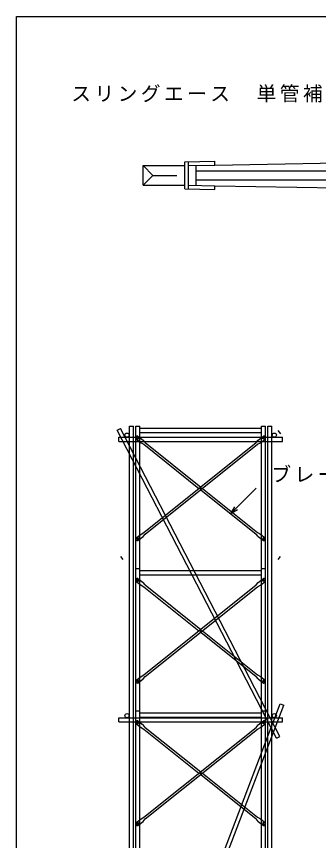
# Model space of a CAD drawing. Units: millimetres, scale not verified. Extents: x -24315 to 20797, y -7730 to 29060.
# Drawn here: x -5272 to -1609, y 19074 to 29060 of the extents above; entities that cross this region are included whole.
import ezdxf

# ---------------------------------------------------------------- set-up
doc = ezdxf.new("R2010")
doc.units = ezdxf.units.MM
doc.header["$LTSCALE"] = 10
for name, color, linetype in [('0-0_L-1-1', 4, 'Continuous'), ('0-1_L-1-2', 6, 'Continuous'), ('0-2_L-1-3', 2, 'Continuous'), ('1-2_NTEXT', 7, 'Continuous')]:
    doc.layers.add(name, color=color, linetype=linetype)
doc.styles.add('ＭＳ ゴシック', font='')
doc.styles.get('ＭＳ ゴシック').set_extended_font_data('MS Gothic')

msp = doc.modelspace()

# ---------------------------------------------------------------- linework, layer by layer
at = {"layer": '0-0_L-1-1'}
for p, q in [((-2865.54, 27258.52), (433.77, 27317)), ((-3232.15, 27014.5), (-3232.15, 27252.83)), ((-3092.32, 27012.84), (-3092.32, 27254.5)), ((-3092.32, 27188.67), (1002.1, 27188.67)), ((-3092.32, 27078.67), (1002.1, 27078.67)), ((-2865.54, 27008.82), (433.77, 26950.34)), ((-3825.25, 24095.48), (-3775.25, 24095.48)), ((-3825.25, 15757.25), (-3825.25, 24095.48)), ((-3775.25, 15757.25), (-3775.25, 24095.48)), ((-3775.25, 24070.48), (-2301.25, 24070.48)), ((-2301.25, 24095.48), (-2251.25, 24095.48)), ((-2301.25, 15757.25), (-2301.25, 24095.48)), ((-2251.25, 15757.25), (-2251.25, 24095.48)), ((-3798.22, 23973.83), (-3737.31, 23925.11)), ((-3775.25, 24020.48), (-2301.25, 24020.48)), ((-2339.19, 23925.11), (-2278.28, 23973.83)), ((-3822.58, 23943.37), (-3761.67, 23894.65)), ((-3761.67, 23894.65), (-3727.16, 23875.37)), ((-3710.92, 23895.67), (-3737.31, 23925.11)), ((-3727.16, 22806.59), (-2365.59, 23895.67)), ((-3727.16, 23875.37), (-3059.06, 23340.98)), ((-3710.92, 23895.67), (-3038.25, 23357.63)), ((-3710.92, 22786.29), (-2349.35, 23875.37)), ((-2365.59, 23895.67), (-2339.19, 23925.11)), ((-2349.35, 23875.37), (-2314.83, 23894.65)), ((-2314.83, 23894.65), (-2253.92, 23943.37)), ((-3038.25, 23324.33), (-2365.59, 22786.29)), ((-3017.44, 23340.98), (-2349.35, 22806.59)), ((-2670.27, 23039.32), (-2365.14, 23344.45)), ((-2670.27, 23039.32), (-2625.27, 23117.26)), ((-2670.27, 23039.32), (-2592.33, 23084.32)), ((-3822.58, 22738.59), (-3761.67, 22787.31)), ((-3761.67, 22787.31), (-3727.16, 22806.59)), ((-3737.31, 22756.85), (-3710.92, 22786.29)), ((-2339.19, 22756.85), (-2365.59, 22786.29)), ((-2349.35, 22806.59), (-2314.83, 22787.31)), ((-2314.83, 22787.31), (-2253.92, 22738.59)), ((-3798.22, 22708.13), (-3737.31, 22756.85)), ((-2339.19, 22756.85), (-2278.28, 22708.13)), ((-3825.25, 22370.48), (-3775.25, 22370.48)), ((-2301.25, 22370.48), (-2251.25, 22370.48)), ((-3775.25, 22345.48), (-2301.25, 22345.48)), ((-3775.25, 22295.48), (-2301.25, 22295.48)), ((-3822.58, 22218.37), (-3761.67, 22169.65)), ((-3798.22, 22248.83), (-3737.31, 22200.11)), ((-3761.67, 22169.65), (-3727.16, 22150.37)), ((-3710.92, 22170.67), (-3737.31, 22200.11)), ((-3727.16, 21081.59), (-2365.59, 22170.67)), ((-3710.92, 22170.67), (-3038.25, 21632.63)), ((-2365.59, 22170.67), (-2339.19, 22200.11)), ((-2349.35, 22150.37), (-2314.83, 22169.65)), ((-2339.19, 22200.11), (-2278.28, 22248.83)), ((-2314.83, 22169.65), (-2253.92, 22218.37)), ((-3727.16, 22150.37), (-3059.06, 21615.98)), ((-3710.92, 21061.29), (-2349.35, 22150.37)), ((-3038.25, 21599.33), (-2365.59, 21061.29)), ((-3017.44, 21615.98), (-2349.35, 21081.59)), ((-3761.67, 21062.31), (-3727.16, 21081.59)), ((-2349.35, 21081.59), (-2314.83, 21062.31)), ((-3822.58, 21013.59), (-3761.67, 21062.31)), ((-3798.22, 20983.13), (-3737.31, 21031.85)), ((-3737.31, 21031.85), (-3710.92, 21061.29)), ((-2339.19, 21031.85), (-2365.59, 21061.29)), ((-2339.19, 21031.85), (-2278.28, 20983.13)), ((-2314.83, 21062.31), (-2253.92, 21013.59)), ((-3825.25, 20645.48), (-3775.25, 20645.48)), ((-3775.25, 20620.48), (-2301.25, 20620.48)), ((-3775.25, 20570.48), (-2301.25, 20570.48)), ((-2301.25, 20645.48), (-2251.25, 20645.48)), ((-3822.58, 20493.37), (-3761.67, 20444.65)), ((-3798.22, 20523.83), (-3737.31, 20475.11)), ((-3710.92, 20445.67), (-3737.31, 20475.11)), ((-2365.59, 20445.67), (-2339.19, 20475.11)), ((-2339.19, 20475.11), (-2278.28, 20523.83)), ((-2314.83, 20444.65), (-2253.92, 20493.37)), ((-3761.67, 20444.65), (-3727.16, 20425.37)), ((-3727.16, 19356.59), (-2365.59, 20445.67)), ((-3727.16, 20425.37), (-3059.06, 19890.98)), ((-3710.92, 20445.67), (-3038.25, 19907.63)), ((-3710.92, 19336.29), (-2349.35, 20425.37)), ((-2349.35, 20425.37), (-2314.83, 20444.65)), ((-3038.25, 19874.33), (-2365.59, 19336.29)), ((-3017.44, 19890.98), (-2349.35, 19356.59)), ((-3822.58, 19288.59), (-3761.67, 19337.31)), ((-3798.22, 19258.13), (-3737.31, 19306.85)), ((-3761.67, 19337.31), (-3727.16, 19356.59)), ((-3737.31, 19306.85), (-3710.92, 19336.29)), ((-2339.19, 19306.85), (-2365.59, 19336.29)), ((-2349.35, 19356.59), (-2314.83, 19337.31)), ((-2339.19, 19306.85), (-2278.28, 19258.13)), ((-2314.83, 19337.31), (-2253.92, 19288.59))]:
    msp.add_line(p, q, dxfattribs=at)
for centre in [(-2276.25, 23950.48), (-3038.25, 23340.98), (-2276.25, 22225.48), (-3038.25, 21615.98), (-2276.25, 20500.48), (-3038.25, 19890.98)]:
    msp.add_circle(centre, 10, dxfattribs=at)
for centre, radius, start, end in [((-3804.06, 23953.53), 21.13, 73.97, 208.72), ((-2272.44, 23953.53), 21.13, 331.27, 106.03), ((-3800.25, 23950.48), 10, 90, 180), ((-3800.25, 23950.48), 10, 180, 270), ((-3800.25, 23950.48), 10, 0, 90), ((-3800.25, 23950.48), 10, 270, 0), ((-3804.06, 22728.44), 21.13, 151.28, 286.04), ((-3800.25, 22731.48), 10, 90, 180), ((-3800.25, 22731.48), 10, 180, 270), ((-3800.25, 22731.48), 10, 0, 90), ((-3800.25, 22731.48), 10, 270, 0), ((-2276.25, 22731.48), 10, 90, 180), ((-2276.25, 22731.48), 10, 180, 270), ((-2272.44, 22728.44), 21.12, 253.97, 28.73), ((-2276.25, 22731.48), 10, 0, 90), ((-2276.25, 22731.48), 10, 270, 0), ((-3804.06, 22228.53), 21.13, 73.97, 208.72), ((-3800.25, 22225.48), 10, 90, 180), ((-3800.25, 22225.48), 10, 180, 270), ((-3800.25, 22225.48), 10, 0, 90), ((-3800.25, 22225.48), 10, 270, 0), ((-2272.44, 22228.53), 21.13, 331.27, 106.03), ((-3804.06, 21003.44), 21.13, 151.28, 286.04), ((-3800.25, 21006.48), 10, 90, 180), ((-3800.25, 21006.48), 10, 180, 270), ((-3800.25, 21006.48), 10, 0, 90), ((-3800.25, 21006.48), 10, 270, 0), ((-2276.25, 21006.48), 10, 90, 180), ((-2276.25, 21006.48), 10, 180, 270), ((-2272.44, 21003.44), 21.12, 253.97, 28.73), ((-2276.25, 21006.48), 10, 0, 90), ((-2276.25, 21006.48), 10, 270, 0), ((-3804.06, 20503.53), 21.13, 73.97, 208.72), ((-3800.25, 20500.48), 10, 90, 180), ((-3800.25, 20500.48), 10, 180, 270), ((-3800.25, 20500.48), 10, 0, 90), ((-3800.25, 20500.48), 10, 270, 0), ((-2272.44, 20503.53), 21.13, 331.27, 106.03), ((-3804.06, 19278.44), 21.13, 151.28, 286.04), ((-3800.25, 19281.48), 10, 90, 180), ((-3800.25, 19281.48), 10, 180, 270), ((-3800.25, 19281.48), 10, 0, 90), ((-3800.25, 19281.48), 10, 270, 0), ((-2276.25, 19281.48), 10, 90, 180), ((-2276.25, 19281.48), 10, 180, 270), ((-2272.44, 19278.44), 21.12, 253.97, 28.73), ((-2276.25, 19281.48), 10, 0, 90), ((-2276.25, 19281.48), 10, 270, 0)]:
    msp.add_arc(centre, radius, start, end, dxfattribs=at)
at = {"layer": '0-1_L-1-2'}
for p, q in [((-3232.15, 27297.86), (-2865.54, 27304.36)), ((-3232.15, 27252.83), (-3232.15, 27297.86)), ((-2865.54, 27258.52), (-2865.54, 27304.36)), ((-3736.31, 27252.83), (-3232.15, 27252.83)), ((-3186.32, 27252.83), (-2865.54, 27258.52)), ((-3736.31, 27014.5), (-3617.14, 27133.67)), ((-3736.31, 27014.5), (-3232.15, 27014.5)), ((-3232.15, 26969.47), (-3232.15, 27014.5)), ((-3232.15, 26969.47), (-2865.54, 26962.98)), ((-3186.32, 27014.5), (-2865.54, 27008.82)), ((-2865.54, 26962.98), (-2865.54, 27008.82))]:
    msp.add_line(p, q, dxfattribs=at)
msp.add_lwpolyline([(-3736.31, 27014.5), (-3736.31, 27252.83), (-3617.14, 27133.67)], dxfattribs=at)
at = {"layer": '0-2_L-1-3'}
for p, q in [((-5271.82, 29059.5), (5241.22, 29059.5)), ((-5271.82, 14007.32), (-5271.82, 29059.5)), ((-3186.32, 26968.66), (-3186.32, 27298.68)), ((-3617.14, 27133.67), (-3325.37, 27133.67)), ((-2077.25, 20335.32), (-4010.19, 24067.21)), ((-3900.35, 24095.48), (-3852.25, 24095.48)), ((-3900.35, 15757.25), (-3900.35, 24095.48)), ((-3852.25, 15757.25), (-3852.25, 24095.48)), ((-2224.25, 24095.48), (-2176.15, 24095.48)), ((-2224.25, 15757.25), (-2224.25, 24095.48)), ((-2176.15, 15757.25), (-2176.15, 24095.48)), ((-2068.16, 24004.11), (-2098.2, 24041.67)), ((-4030.35, 23910.96), (-4030.35, 23961.69)), ((-4030.35, 23961.69), (-4000.35, 23961.69)), ((-4030.35, 23910.96), (-2046.19, 23910.96)), ((-4000.35, 23961.69), (-2633.29, 23961.69)), ((-2633.29, 23961.69), (-2046.19, 23961.69)), ((-2533.35, 23961.69), (-2503.35, 23961.69)), ((-2046.19, 23910.96), (-2046.19, 23961.69)), ((-3976.37, 22477.79), (-4006.42, 22515.35)), ((-2100.13, 22477.79), (-2070.08, 22515.35)), ((-4035.57, 15582.24), (-2076.07, 20731.63)), ((-3990.71, 15565.16), (-2031.21, 20714.55)), ((-2076.07, 20731.63), (-2031.21, 20714.55)), ((-4030.35, 20510.96), (-4030.35, 20561.69)), ((-4030.35, 20561.69), (-4000.35, 20561.69)), ((-4030.35, 20510.96), (-2046.19, 20510.96)), ((-4000.35, 20561.69), (-2633.29, 20561.69)), ((-2633.29, 20561.69), (-2046.19, 20561.69)), ((-2533.35, 20561.69), (-2503.35, 20561.69)), ((-2046.19, 20510.96), (-2046.19, 20561.69)), ((-2119.87, 20313.24), (-2077.25, 20335.32))]:
    msp.add_line(p, q, dxfattribs=at)
msp.add_lwpolyline([(-2119.87, 20313.24), (-4052.81, 24045.13), (-4010.19, 24067.21)], dxfattribs=at)
for centre in [(-3932.2, 23987.09), (-2144.3, 23987.09), (-3932.2, 20587.09), (-2144.3, 20587.09)]:
    msp.add_circle(centre, 25.35, dxfattribs=at)

# ---------------------------------------------------------------- texts
at = {"layer": '1-2_NTEXT', "char_height": 176, "attachment_point": 7, "style": 'ＭＳ ゴシック'}
for s, insert in [('\\T1.17;スリングエース\u3000単管補強図', (-4607.47, 28015.76)), ('\\T1.17;ブレース単管補強（２段毎）', (-2181.47, 23400.45))]:
    msp.add_mtext(s, dxfattribs=dict(at, insert=insert))

doc.saveas('drawing.dxf')
